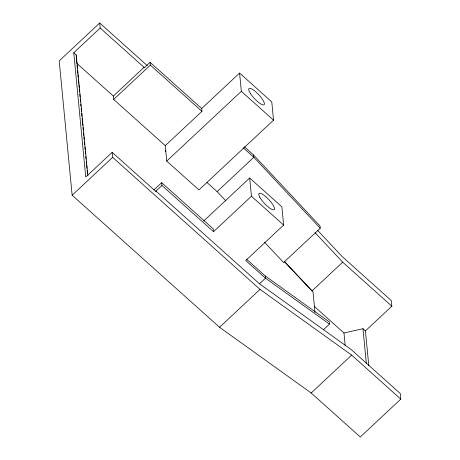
<?xml version="1.0" encoding="UTF-8"?>
<svg xmlns="http://www.w3.org/2000/svg" width="460" height="460" viewBox="0 0 460 460"><rect width="100%" height="100%" fill="white"/><g stroke="black" fill="none" stroke-linecap="round" stroke-linejoin="round"><path stroke-width="0.69" d="M147.229 65.579L99.699 23L59.208 60.881L72.139 195.236L219.541 327.273L311.173 392.989L360.301 437L400.792 399.119L400.257 393.518L351.124 349.508L259.492 283.797L155.974 191.061L161.943 185.478L161.678 182.677L153.818 190.032M155.974 191.061L156.026 191.624L112.154 152.346L85.738 177.054L73.772 52.745L100.182 28.037L99.699 23M165.261 145.642L201.946 111.326L201.675 108.525L239.579 73.065L271.774 101.907L273.533 120.146L198.944 189.922L166.75 161.08L165.261 145.642L113.672 99.429L113.35 96.071L144.06 67.344L100.182 28.037M201.675 108.525L150.086 62.313L144.112 67.902L144.06 67.344M113.672 99.429L150.357 65.113L150.086 62.313M72.139 195.236L112.631 157.355L112.154 152.346M166.75 161.08L241.339 91.304L239.579 73.065M207.006 182.522L217.143 191.601L253.822 157.286L253.609 155.043L244.433 146.826M203.786 220.932L249.682 177.991L281.877 206.833L283.636 225.066L245.732 260.527L265.466 278.208L329.486 324.122L323.512 329.705M161.943 185.478L213.538 231.69L251.442 196.23L249.682 177.991M259.492 283.797L265.466 278.208L265.253 275.971L246.583 259.244M253.609 155.043L320.034 225.992L320.246 228.229L283.567 262.545L264.517 242.202M219.541 327.273L260.032 289.392L351.664 355.108L400.792 399.119M368.788 365.688L365.435 330.901L391.845 306.193L342.711 262.183L312.001 290.915L284.349 261.608M311.173 392.989L351.664 355.108M314.174 306.291L343.971 332.982L362.98 328.704L365.435 330.901M165.761 150.817L165.439 150.857L165.83 151.518M265.253 275.971L329.268 321.879L329.486 324.122M241.339 91.304L273.533 120.146M243.156 147.729L253.822 157.286L320.246 228.229M150.357 65.113L201.946 111.326M251.442 196.23L283.636 225.066M73.772 52.745L76.228 54.947L87.848 175.657M113.35 96.071L76.843 63.365L76.228 54.947M161.678 182.677L213.267 228.89L213.538 231.69M112.631 157.355L260.032 289.392M317.67 230.408L342.177 256.582L391.31 300.593L391.845 306.193M315.031 232.616L342.711 262.183M284.32 261.349L312.995 291.801L314.979 312.386M217.143 191.601L225.935 200.991M362.98 328.704L366.327 363.492M343.971 332.982L345.201 345.759M77.05 65.51L77.326 68.367M77.527 70.512L77.803 73.364M77.941 74.796L78.217 77.654M78.424 79.793L78.769 83.369M78.907 84.795L79.183 87.653M79.315 89.079L79.591 91.937M79.798 94.081L80.074 96.939M80.281 99.078L80.557 101.936M80.764 104.081L80.966 106.225M81.173 108.364L81.449 111.222M81.656 113.367L81.932 116.225M82.139 118.364L82.415 121.221M82.553 122.653L82.823 125.511M83.03 127.65L83.306 130.508M83.513 132.652L83.789 135.51M83.927 136.936L84.203 139.794M84.41 141.939L84.68 144.791M84.887 146.935L85.163 149.793M85.301 151.219L85.577 154.077M85.784 156.222L86.06 159.079M86.261 161.218L86.537 164.076M86.675 165.508L86.951 168.366M87.159 170.505L87.434 173.362M259.825 197.242A11.103 2.898 46.9 0 0 273.464 209.875A11.103 2.898 46.9 0 0 266.685 197.472A11.103 2.898 46.9 0 0 259.825 197.242M250.579 93.742A11.103 2.898 46.9 0 0 263.983 104.823A11.103 2.898 46.9 0 0 255.099 91.247A11.103 2.898 46.9 0 0 250.579 93.742"/></g></svg>
